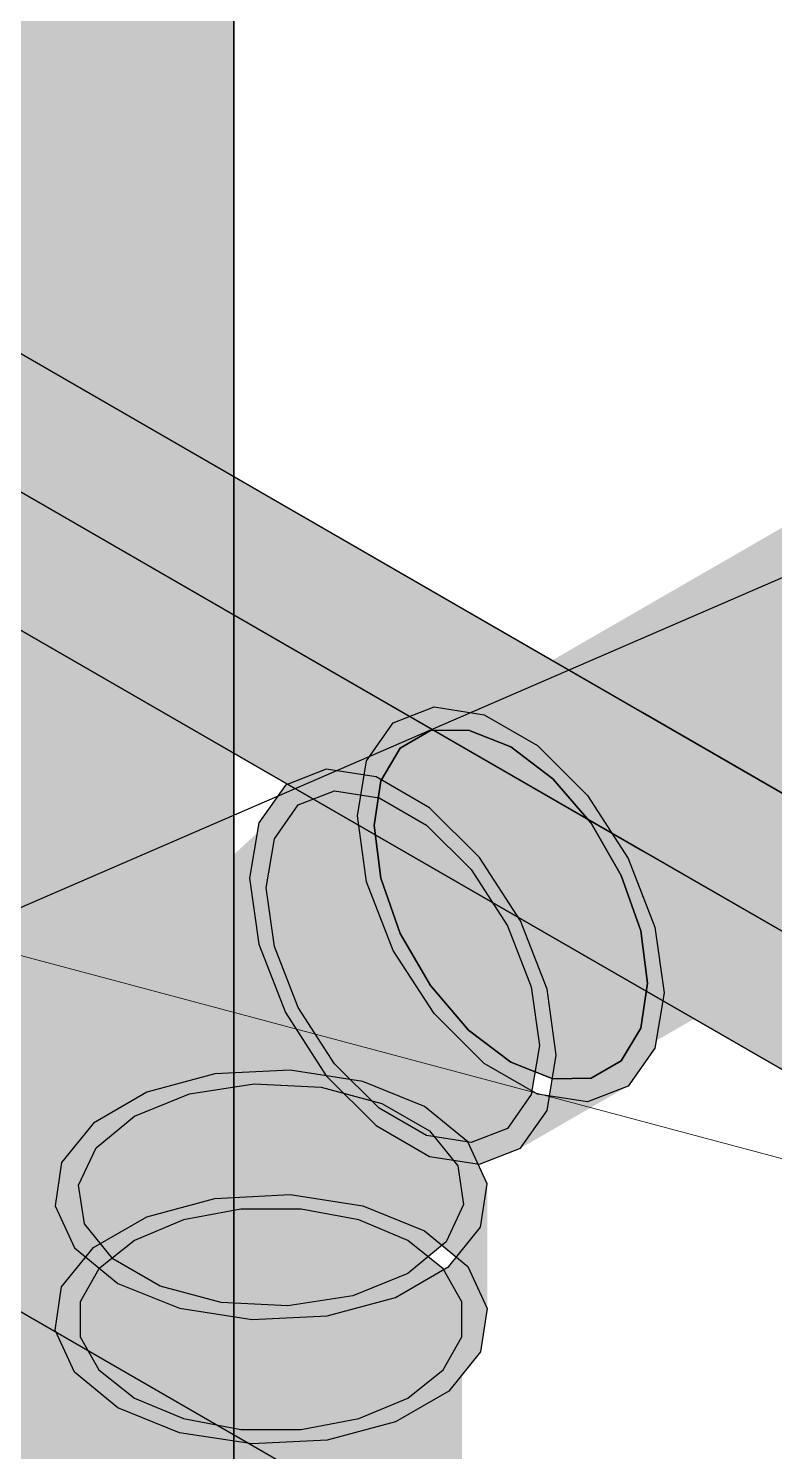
# Model space of a CAD drawing. Header units: metres. Extents: x 0 to 34.2, y 0 to 17.8.
# Drawn here: x 9.913 to 10.182, y 9.204 to 9.719 of the extents above; entities that cross this region are included whole.
import ezdxf

# ---------------------------------------------------------------- set-up
doc = ezdxf.new("R2010")
doc.units = ezdxf.units.M
doc.header["$LTSCALE"] = 0.25
doc.layers.add('ISO-ARISTAS', color=8, linetype='CONTINUOUS')
doc.layers.add('ISO-CONCRETO-SUP', color=254, linetype='CONTINUOUS', true_color=0xe8e8e8)
doc.layers.add('LLAMADAS', color=30, linetype='CONTINUOUS', lineweight=18)

msp = doc.modelspace()

# ---------------------------------------------------------------- linework, layer by layer
at = {"layer": 'ISO-ARISTAS', "color": 250}
for p, q in [((8.91706, 8.97127), (11.00677, 9.87615)), ((9.98707, 9.42333), (9.98707, 9.79087)), ((9.98707, 9.79087), (9.98707, 9.42333)), ((10.13469, 9.47165), (9.80324, 9.66301)), ((9.80324, 9.66301), (10.13469, 9.47165)), ((10.09139, 9.44665), (9.75993, 9.63801)), ((10.09139, 9.44665), (9.75993, 9.63801)), ((9.80324, 9.61301), (10.13469, 9.42165)), ((9.80324, 9.61301), (10.13469, 9.42165)), ((10.09139, 9.39665), (9.75993, 9.58801)), ((9.75993, 9.58801), (10.09139, 9.39665)), ((9.52786, 9.47563), (10.19849, 9.08844)), ((10.04464, 9.4679), (10.05938, 9.47368)), ((10.05938, 9.47368), (10.07747, 9.47083)), ((10.03501, 9.45421), (10.04464, 9.4679)), ((10.07747, 9.47083), (10.09672, 9.45972)), ((10.46614, 9.28028), (10.13469, 9.47165)), ((10.13469, 9.47165), (10.46614, 9.28028)), ((10.05808, 9.46512), (10.04716, 9.45881)), ((10.04716, 9.45881), (10.05808, 9.46512)), ((10.07184, 9.46527), (10.05808, 9.46512)), ((10.05808, 9.46512), (10.07184, 9.46527)), ((10.0871, 9.45925), (10.07184, 9.46527)), ((10.07184, 9.46527), (10.0871, 9.45925)), ((10.04716, 9.45881), (10.04015, 9.44697)), ((10.04015, 9.44697), (10.04716, 9.45881)), ((10.10235, 9.44765), (10.0871, 9.45925)), ((10.0871, 9.45925), (10.10235, 9.44765)), ((10.09672, 9.45972), (10.11481, 9.44168)), ((10.03167, 9.43425), (10.03501, 9.45421)), ((10.02041, 9.45118), (10.00567, 9.4454)), ((10.0385, 9.44833), (10.02041, 9.45118)), ((10.05775, 9.43722), (10.0385, 9.44833)), ((10.11611, 9.43161), (10.10235, 9.44765)), ((10.10235, 9.44765), (10.11611, 9.43161)), ((10.00567, 9.4454), (9.99604, 9.43171)), ((10.01031, 9.43822), (10.02344, 9.44336)), ((10.02344, 9.44336), (10.03955, 9.44083)), ((10.04015, 9.44697), (10.03773, 9.43075)), ((10.03773, 9.43075), (10.04015, 9.44697)), ((10.42284, 9.25528), (10.09139, 9.44665)), ((10.42284, 9.25528), (10.09139, 9.44665)), ((10.00174, 9.42603), (10.01031, 9.43822)), ((10.03955, 9.44083), (10.0567, 9.43094)), ((10.07584, 9.41918), (10.05775, 9.43722)), ((10.11481, 9.44168), (10.12955, 9.41887)), ((9.99604, 9.43171), (9.9927, 9.41175)), ((10.03501, 9.41043), (10.03167, 9.43425)), ((10.03773, 9.43075), (10.04015, 9.41174)), ((10.04015, 9.41174), (10.03773, 9.43075)), ((10.0567, 9.43094), (10.07281, 9.41486)), ((10.12703, 9.4127), (10.11611, 9.43161)), ((10.11611, 9.43161), (10.12703, 9.4127)), ((9.98707, 9.05578), (9.98707, 9.42333)), ((9.98707, 9.42333), (9.98707, 9.05578)), ((9.99876, 9.40825), (10.00174, 9.42603)), ((10.13469, 9.42165), (10.46614, 9.23028)), ((10.13469, 9.42165), (10.46614, 9.23028)), ((10.09058, 9.39637), (10.07584, 9.41918)), ((10.12955, 9.41887), (10.13918, 9.39407)), ((9.9927, 9.41175), (9.99604, 9.38793)), ((10.04015, 9.41174), (10.04716, 9.3918)), ((10.04716, 9.3918), (10.04015, 9.41174)), ((10.07281, 9.41486), (10.08594, 9.39456)), ((10.13404, 9.39276), (10.12703, 9.4127)), ((10.12703, 9.4127), (10.13404, 9.39276)), ((10.00174, 9.38704), (9.99876, 9.40825)), ((10.04464, 9.38563), (10.03501, 9.41043)), ((10.10021, 9.37157), (10.09058, 9.39637)), ((10.42284, 9.20528), (10.09139, 9.39665)), ((10.09139, 9.39665), (10.42284, 9.20528)), ((10.04716, 9.3918), (10.05808, 9.37289)), ((10.05808, 9.37289), (10.04716, 9.3918)), ((10.08594, 9.39456), (10.09451, 9.37246)), ((10.13646, 9.37375), (10.13404, 9.39276)), ((10.13404, 9.39276), (10.13646, 9.37375)), ((10.13918, 9.39407), (10.14252, 9.37025)), ((9.99604, 9.38793), (10.00567, 9.36313)), ((10.01031, 9.36494), (10.00174, 9.38704)), ((10.05938, 9.36282), (10.04464, 9.38563)), ((10.05808, 9.37289), (10.07184, 9.35685)), ((10.07184, 9.35685), (10.05808, 9.37289)), ((10.09451, 9.37246), (10.09749, 9.35125)), ((10.10355, 9.34775), (10.10021, 9.37157)), ((10.13404, 9.35753), (10.13646, 9.37375)), ((10.13646, 9.37375), (10.13404, 9.35753)), ((10.14252, 9.37025), (10.13918, 9.35029)), ((10.02344, 9.34464), (10.01031, 9.36494)), ((10.00567, 9.36313), (10.02041, 9.34032)), ((10.07747, 9.34478), (10.05938, 9.36282)), ((10.07184, 9.35685), (10.0871, 9.34525)), ((10.0871, 9.34525), (10.07184, 9.35685)), ((10.12703, 9.34569), (10.13404, 9.35753)), ((10.13404, 9.35753), (10.12703, 9.34569)), ((10.09749, 9.35125), (10.09451, 9.33347)), ((10.13918, 9.35029), (10.12955, 9.3366)), ((10.03955, 9.32856), (10.02344, 9.34464)), ((10.09672, 9.33367), (10.07747, 9.34478)), ((10.0871, 9.34525), (10.10235, 9.33923)), ((10.10235, 9.33923), (10.0871, 9.34525)), ((10.10021, 9.32779), (10.10355, 9.34775)), ((10.11611, 9.33938), (10.12703, 9.34569)), ((10.12703, 9.34569), (10.11611, 9.33938)), ((9.98021, 9.34096), (9.95553, 9.33432)), ((10.00732, 9.34233), (9.98021, 9.34096)), ((10.03362, 9.33826), (10.00732, 9.34233)), ((10.02041, 9.34032), (10.0385, 9.32228)), ((10.10235, 9.33923), (10.11611, 9.33938)), ((10.11611, 9.33938), (10.10235, 9.33923)), ((9.95553, 9.33432), (9.93628, 9.32321)), ((9.97099, 9.33378), (9.99441, 9.3374)), ((9.99441, 9.3374), (10.01856, 9.33618)), ((10.01856, 9.33618), (10.04053, 9.33027)), ((10.05592, 9.32925), (10.03362, 9.33826)), ((10.12955, 9.3366), (10.11481, 9.33082)), ((9.95113, 9.32575), (9.97099, 9.33378)), ((10.04053, 9.33027), (10.05768, 9.32037)), ((10.07153, 9.31638), (10.05592, 9.32925)), ((10.09451, 9.33347), (10.08594, 9.32128)), ((10.11481, 9.33082), (10.09672, 9.33367)), ((9.93722, 9.31428), (9.95113, 9.32575)), ((10.0567, 9.31867), (10.03955, 9.32856)), ((10.09058, 9.3141), (10.10021, 9.32779)), ((9.93628, 9.32321), (9.92478, 9.30896)), ((10.0385, 9.32228), (10.05775, 9.31117)), ((10.07281, 9.31614), (10.0567, 9.31867)), ((10.05768, 9.32037), (10.06792, 9.30768)), ((10.08594, 9.32128), (10.07281, 9.31614)), ((9.93095, 9.30076), (9.93722, 9.31428)), ((10.07858, 9.30119), (10.07153, 9.31638)), ((10.07584, 9.30832), (10.09058, 9.3141)), ((9.92478, 9.30896), (9.92241, 9.29331)), ((10.05775, 9.31117), (10.07584, 9.30832)), ((10.06792, 9.30768), (10.07004, 9.29374)), ((9.93306, 9.28682), (9.93095, 9.30076)), ((10.07621, 9.28554), (10.07858, 9.30119)), ((9.92241, 9.29331), (9.92945, 9.27812)), ((9.95553, 9.28932), (9.98021, 9.29596)), ((9.98021, 9.29596), (10.00732, 9.29733)), ((10.00732, 9.29733), (10.03362, 9.29326)), ((10.03362, 9.29326), (10.05592, 9.28425)), ((10.07004, 9.29374), (10.06376, 9.28022)), ((9.93628, 9.27821), (9.95553, 9.28932)), ((9.9688, 9.28816), (9.95113, 9.28075)), ((9.9688, 9.28816), (9.95113, 9.28075)), ((9.98957, 9.29206), (9.9688, 9.28816)), ((9.98957, 9.29206), (9.9688, 9.28816)), ((10.01141, 9.29206), (9.98957, 9.29206)), ((10.01141, 9.29206), (9.98957, 9.29206)), ((10.03219, 9.28816), (10.01141, 9.29206)), ((10.03219, 9.28816), (10.01141, 9.29206)), ((10.04986, 9.28075), (10.03219, 9.28816)), ((10.04986, 9.28075), (10.03219, 9.28816)), ((9.94331, 9.27413), (9.93306, 9.28682)), ((10.05592, 9.28425), (10.07153, 9.27138)), ((10.0647, 9.27129), (10.07621, 9.28554)), ((9.92478, 9.26396), (9.93628, 9.27821)), ((9.92945, 9.27812), (9.94507, 9.26525)), ((9.95113, 9.28075), (9.93829, 9.27055)), ((9.95113, 9.28075), (9.93829, 9.27055)), ((10.06269, 9.27055), (10.04986, 9.28075)), ((10.06269, 9.27055), (10.04986, 9.28075)), ((10.06376, 9.28022), (10.04986, 9.26875)), ((9.96045, 9.26423), (9.94331, 9.27413)), ((9.93829, 9.27055), (9.93154, 9.25856)), ((9.93829, 9.27055), (9.93154, 9.25856)), ((10.04986, 9.26875), (10.03, 9.26072)), ((10.04545, 9.26018), (10.0647, 9.27129)), ((10.06944, 9.25856), (10.06269, 9.27055)), ((10.06944, 9.25856), (10.06269, 9.27055)), ((10.07153, 9.27138), (10.07858, 9.25619)), ((9.92241, 9.24831), (9.92478, 9.26396)), ((9.94507, 9.26525), (9.96737, 9.25624)), ((9.98242, 9.25832), (9.96045, 9.26423)), ((9.93154, 9.25856), (9.93154, 9.24594)), ((9.93154, 9.25856), (9.93154, 9.24594)), ((10.00658, 9.2571), (9.98242, 9.25832)), ((10.03, 9.26072), (10.00658, 9.2571)), ((10.02078, 9.25354), (10.04545, 9.26018)), ((10.06944, 9.24594), (10.06944, 9.25856)), ((10.06944, 9.24594), (10.06944, 9.25856)), ((9.96737, 9.25624), (9.99366, 9.25217)), ((9.99366, 9.25217), (10.02078, 9.25354)), ((10.07858, 9.25619), (10.07621, 9.24054)), ((9.92945, 9.23312), (9.92241, 9.24831)), ((9.93154, 9.24594), (9.93829, 9.23395)), ((9.93154, 9.24594), (9.93829, 9.23395)), ((10.06269, 9.23395), (10.06944, 9.24594)), ((10.06269, 9.23395), (10.06944, 9.24594)), ((10.07621, 9.24054), (10.0647, 9.22629)), ((9.94507, 9.22025), (9.92945, 9.23312)), ((9.93829, 9.23395), (9.95113, 9.22375)), ((9.93829, 9.23395), (9.95113, 9.22375)), ((10.04986, 9.22375), (10.06269, 9.23395)), ((10.04986, 9.22375), (10.06269, 9.23395)), ((10.0647, 9.22629), (10.04545, 9.21518)), ((9.95113, 9.22375), (9.9688, 9.21634)), ((9.95113, 9.22375), (9.9688, 9.21634)), ((10.03219, 9.21634), (10.04986, 9.22375)), ((10.03219, 9.21634), (10.04986, 9.22375)), ((9.96737, 9.21124), (9.94507, 9.22025)), ((9.9688, 9.21634), (9.98957, 9.21244)), ((9.9688, 9.21634), (9.98957, 9.21244)), ((10.01141, 9.21244), (10.03219, 9.21634)), ((10.01141, 9.21244), (10.03219, 9.21634)), ((9.99366, 9.20717), (9.96737, 9.21124)), ((9.98957, 9.21244), (10.01141, 9.21244)), ((9.98957, 9.21244), (10.01141, 9.21244)), ((10.04545, 9.21518), (10.02078, 9.20854)), ((10.02078, 9.20854), (9.99366, 9.20717))]:
    msp.add_line(p, q, dxfattribs=at)
at = {"layer": 'ISO-CONCRETO-SUP', "true_color": 0x6b737d}
for points in [[(9.90047, 9.84088), (9.98707, 9.79087), (9.68396, 9.71588), (9.77056, 9.66587)], [(10.19295, 9.83176), (10.5244, 9.6404), (10.14965, 9.80676), (10.4811, 9.6154)], [(10.19295, 9.78176), (10.5244, 9.5904), (10.14965, 9.75676), (10.4811, 9.5654)], [(9.80324, 9.66301), (10.13469, 9.47165), (9.75993, 9.63801), (10.09139, 9.44665)], [(9.80324, 9.61301), (10.13469, 9.42165), (9.75993, 9.58801), (10.09139, 9.39665)], [(10.13469, 9.47165), (10.46614, 9.28028), (10.09139, 9.44665), (10.42284, 9.25528)], [(10.13469, 9.42165), (10.46614, 9.23028), (10.09139, 9.39665), (10.42284, 9.20528)]]:
    msp.add_solid(points, dxfattribs=at)
at = {"layer": 'ISO-CONCRETO-SUP', "true_color": 0x616771}
for points in [[(9.90047, 9.47333), (9.98707, 9.42333), (9.90047, 9.84088), (9.98707, 9.79087)], [(10.14965, 9.75676), (10.4811, 9.5654), (10.14965, 9.80676), (10.4811, 9.6154)], [(9.80324, 9.61301), (10.13469, 9.42165), (9.80324, 9.66301), (10.13469, 9.47165)], [(9.75993, 9.58801), (10.09139, 9.39665), (9.75993, 9.63801), (10.09139, 9.44665)], [(9.90047, 9.10578), (9.98707, 9.05578), (9.90047, 9.47333), (9.98707, 9.42333)], [(10.13469, 9.42165), (10.46614, 9.23028), (10.13469, 9.47165), (10.46614, 9.28028)], [(10.09139, 9.39665), (10.42284, 9.20528), (10.09139, 9.44665), (10.42284, 9.25528)]]:
    msp.add_solid(points, dxfattribs=at)
at = {"layer": 'ISO-CONCRETO-SUP', "true_color": 0x575d65}
for points in [[(9.98707, 9.42333), (9.77056, 9.29833), (9.98707, 9.79087), (9.77056, 9.66587)], [(9.98707, 9.05578), (9.77056, 8.93078), (9.98707, 9.42333), (9.77056, 9.29833)], [(10.15168, 9.00346), (10.4486, 9.13204), (10.15168, 9.07846), (10.4486, 9.20704)]]:
    msp.add_solid(points, dxfattribs=at)
at = {"layer": 'ISO-CONCRETO-SUP', "true_color": 0x7e96ac}
for points in [[(10.19698, 9.54531), (10.2079, 9.55162), (10.12207, 9.50206), (10.13299, 9.50837)], [(10.12207, 9.50206), (10.13299, 9.50837), (10.04716, 9.45881), (10.05808, 9.46512)], [(10.20194, 9.38894), (10.19102, 9.38263), (10.12703, 9.34569), (10.11611, 9.33938)]]:
    msp.add_solid(points, dxfattribs=at)
at = {"layer": 'ISO-CONCRETO-SUP', "true_color": 0x8faac4}
for points in [[(10.2079, 9.55162), (10.22166, 9.55177), (10.13299, 9.50837), (10.14675, 9.50852)], [(10.13299, 9.50837), (10.14675, 9.50852), (10.05808, 9.46512), (10.07184, 9.46527)], [(10.26593, 9.42588), (10.25217, 9.42573), (10.19102, 9.38263), (10.17726, 9.38248)], [(10.19102, 9.38263), (10.17726, 9.38248), (10.11611, 9.33938), (10.10235, 9.33923)]]:
    msp.add_solid(points, dxfattribs=at)
at = {"layer": 'ISO-CONCRETO-SUP', "true_color": 0x9cbad6}
for points in [[(10.22166, 9.55177), (10.23692, 9.54575), (10.14675, 9.50852), (10.16201, 9.5025)], [(10.14675, 9.50852), (10.16201, 9.5025), (10.07184, 9.46527), (10.0871, 9.45925)], [(10.25217, 9.42573), (10.23692, 9.43175), (10.17726, 9.38248), (10.16201, 9.3885)], [(10.17726, 9.38248), (10.16201, 9.3885), (10.10235, 9.33923), (10.0871, 9.34525)]]:
    msp.add_solid(points, dxfattribs=at)
at = {"layer": 'ISO-CONCRETO-SUP', "true_color": 0x687c8e}
for points in [[(10.18997, 9.53347), (10.19698, 9.54531), (10.11506, 9.49022), (10.12207, 9.50206)], [(10.11506, 9.49022), (10.12207, 9.50206), (10.04015, 9.44697), (10.04716, 9.45881)], [(10.20895, 9.40078), (10.20194, 9.38894), (10.13404, 9.35753), (10.12703, 9.34569)]]:
    msp.add_solid(points, dxfattribs=at)
at = {"layer": 'ISO-CONCRETO-SUP', "true_color": 0xa5c4e1}
for points in [[(10.23692, 9.54575), (10.25217, 9.53415), (10.16201, 9.5025), (10.17726, 9.4909)], [(10.16201, 9.5025), (10.17726, 9.4909), (10.0871, 9.45925), (10.10235, 9.44765)], [(10.23692, 9.43175), (10.22166, 9.44335), (10.16201, 9.3885), (10.14675, 9.4001)], [(10.16201, 9.3885), (10.14675, 9.4001), (10.0871, 9.34525), (10.07184, 9.35685)]]:
    msp.add_solid(points, dxfattribs=at)
at = {"layer": 'ISO-CONCRETO-SUP', "true_color": 0x7990a6}
for points in [[(10.18755, 9.51725), (10.18997, 9.53347), (10.11264, 9.474), (10.11506, 9.49022)], [(10.11264, 9.474), (10.11506, 9.49022), (10.03773, 9.43075), (10.04015, 9.44697)], [(10.21137, 9.417), (10.20895, 9.40078), (10.13646, 9.37375), (10.13404, 9.35753)]]:
    msp.add_solid(points, dxfattribs=at)
at = {"layer": 'ISO-CONCRETO-SUP', "true_color": 0xa7c7e4}
for points in [[(10.25217, 9.53415), (10.26593, 9.51811), (10.17726, 9.4909), (10.19102, 9.47486)], [(10.17726, 9.4909), (10.19102, 9.47486), (10.10235, 9.44765), (10.11611, 9.43161)], [(10.22166, 9.44335), (10.2079, 9.45939), (10.14675, 9.4001), (10.13299, 9.41614)], [(10.14675, 9.4001), (10.13299, 9.41614), (10.07184, 9.35685), (10.05808, 9.37289)]]:
    msp.add_solid(points, dxfattribs=at)
at = {"layer": 'ISO-CONCRETO-SUP', "true_color": 0x8ba5be}
for points in [[(10.18997, 9.49824), (10.18755, 9.51725), (10.11506, 9.45499), (10.11264, 9.474)], [(10.11506, 9.45499), (10.11264, 9.474), (10.04015, 9.41174), (10.03773, 9.43075)], [(10.20895, 9.43601), (10.21137, 9.417), (10.13404, 9.39276), (10.13646, 9.37375)]]:
    msp.add_solid(points, dxfattribs=at)
at = {"layer": 'ISO-CONCRETO-SUP', "true_color": 0x99b7d2}
for points in [[(10.19698, 9.4783), (10.18997, 9.49824), (10.12207, 9.43505), (10.11506, 9.45499)], [(10.12207, 9.43505), (10.11506, 9.45499), (10.04716, 9.3918), (10.04015, 9.41174)], [(10.20194, 9.45595), (10.20895, 9.43601), (10.12703, 9.4127), (10.13404, 9.39276)]]:
    msp.add_solid(points, dxfattribs=at)
at = {"layer": 'ISO-CONCRETO-SUP', "true_color": 0xa3c2df}
for points in [[(10.2079, 9.45939), (10.19698, 9.4783), (10.13299, 9.41614), (10.12207, 9.43505)], [(10.19102, 9.47486), (10.20194, 9.45595), (10.11611, 9.43161), (10.12703, 9.4127)], [(10.13299, 9.41614), (10.12207, 9.43505), (10.05808, 9.37289), (10.04716, 9.3918)]]:
    msp.add_solid(points, dxfattribs=at)
at = {"layer": 'ISO-CONCRETO-SUP', "true_color": 0xc9c7c0}
msp.add_solid([(9.52786, 9.47563), (10.19849, 9.08844), (8.96494, 9.15062), (9.63557, 8.76344)], dxfattribs=at)
at = {"layer": 'ISO-CONCRETO-SUP', "true_color": 0x2b488a}
for points in [[(10.04464, 9.4679), (10.05938, 9.47368), (10.00567, 9.4454), (10.02041, 9.45118)], [(9.93699, 9.33932), (9.93994, 9.33073), (9.93247, 9.31952), (9.9348, 9.30818)], [(9.95553, 9.33432), (9.93628, 9.32321), (9.95553, 9.28932), (9.93628, 9.27821)], [(10.12955, 9.3366), (10.11481, 9.33082), (10.09058, 9.3141), (10.07584, 9.30832)], [(10.07125, 9.30146), (10.0683, 9.31005), (10.07034, 9.2975), (10.06802, 9.30884)], [(10.04545, 9.26018), (10.0647, 9.27129), (10.04545, 9.21518), (10.0647, 9.22629)]]:
    msp.add_solid(points, dxfattribs=at)
at = {"layer": 'ISO-CONCRETO-SUP', "true_color": 0x31529d}
for points in [[(10.05938, 9.47368), (10.07747, 9.47083), (10.02041, 9.45118), (10.0385, 9.44833)], [(10.11481, 9.33082), (10.09672, 9.33367), (10.07584, 9.30832), (10.05775, 9.31117)]]:
    msp.add_solid(points, dxfattribs=at)
at = {"layer": 'ISO-CONCRETO-SUP', "true_color": 0x22396e}
for points in [[(10.03501, 9.45421), (10.04464, 9.4679), (9.99604, 9.43171), (10.00567, 9.4454)], [(10.00174, 9.42603), (10.01031, 9.43822), (9.98915, 9.41733), (9.99483, 9.42752)], [(9.98915, 9.41733), (9.99483, 9.42752), (9.97705, 9.4061), (9.97994, 9.41371)], [(9.97705, 9.4061), (9.97994, 9.41371), (9.9659, 9.39278), (9.96622, 9.39732)], [(9.9659, 9.39278), (9.96622, 9.39732), (9.95612, 9.37787), (9.95419, 9.37898)], [(9.95612, 9.37787), (9.95419, 9.37898), (9.9481, 9.36195), (9.94432, 9.3594)], [(9.9481, 9.36195), (9.94432, 9.3594), (9.94213, 9.34563), (9.93699, 9.33932)], [(10.13918, 9.35029), (10.12955, 9.3366), (10.10021, 9.32779), (10.09058, 9.3141)], [(9.94213, 9.34563), (9.93699, 9.33932), (9.93846, 9.32953), (9.93247, 9.31952)], [(9.93846, 9.32953), (9.93247, 9.31952), (9.93722, 9.31428), (9.93095, 9.30076)], [(10.08851, 9.32933), (10.08284, 9.31913), (10.08274, 9.32398), (10.07985, 9.31637)], [(10.09451, 9.33347), (10.08594, 9.32128), (10.08851, 9.32933), (10.08284, 9.31913)], [(10.08274, 9.32398), (10.07985, 9.31637), (10.07743, 9.31763), (10.0771, 9.31308)], [(10.07743, 9.31763), (10.0771, 9.31308), (10.07277, 9.31052), (10.07469, 9.30941)], [(9.92478, 9.30896), (9.92241, 9.29331), (9.92478, 9.26396), (9.92241, 9.24831)], [(10.07277, 9.31052), (10.07469, 9.30941), (10.06894, 9.30293), (10.07272, 9.30549)], [(10.06894, 9.30293), (10.07272, 9.30549), (10.0661, 9.29515), (10.07125, 9.30146)], [(10.0661, 9.29515), (10.07125, 9.30146), (10.06435, 9.28748), (10.07034, 9.2975)], [(10.07621, 9.28554), (10.07858, 9.30119), (10.07621, 9.24054), (10.07858, 9.25619)], [(10.06435, 9.28748), (10.07034, 9.2975), (10.06376, 9.28022), (10.07004, 9.29374)]]:
    msp.add_solid(points, dxfattribs=at)
at = {"layer": 'ISO-CONCRETO-SUP', "true_color": 0x3559aa}
for points in [[(10.07747, 9.47083), (10.09672, 9.45972), (10.0385, 9.44833), (10.05775, 9.43722)], [(9.98885, 9.41545), (10.00272, 9.41111), (9.97323, 9.39678), (9.98608, 9.39123)], [(9.97323, 9.39678), (9.98608, 9.39123), (9.95953, 9.3759), (9.9715, 9.36899)], [(9.99907, 9.35307), (9.98, 9.36408), (9.99709, 9.34915), (9.97617, 9.3565)], [(10.09672, 9.33367), (10.07747, 9.34478), (10.05775, 9.31117), (10.0385, 9.32228)], [(10.02982, 9.33532), (10.04889, 9.32431), (10.01995, 9.31573), (10.04087, 9.30839)], [(10.07094, 9.31463), (10.05707, 9.31897), (10.07009, 9.31362), (10.05724, 9.31917)], [(10.07009, 9.31362), (10.05724, 9.31917), (10.06935, 9.31249), (10.05739, 9.3194)]]:
    msp.add_solid(points, dxfattribs=at)
at = {"layer": 'ISO-CONCRETO-SUP', "true_color": 0x91adc7}
for points in [[(10.0871, 9.40225), (10.04716, 9.45881), (10.05808, 9.46512)], [(10.0871, 9.40225), (10.05808, 9.46512), (10.07184, 9.46527)], [(10.0871, 9.40225), (10.07184, 9.46527), (10.0871, 9.45925)], [(10.0871, 9.40225), (10.04015, 9.44697), (10.04716, 9.45881)], [(10.0871, 9.40225), (10.0871, 9.45925), (10.10235, 9.44765)], [(10.0871, 9.40225), (10.10235, 9.44765), (10.11611, 9.43161)], [(10.0871, 9.40225), (10.03773, 9.43075), (10.04015, 9.44697)], [(10.0871, 9.40225), (10.04015, 9.41174), (10.03773, 9.43075)], [(10.0871, 9.40225), (10.11611, 9.43161), (10.12703, 9.4127)], [(10.0871, 9.40225), (10.04716, 9.3918), (10.04015, 9.41174)], [(10.0871, 9.40225), (10.12703, 9.4127), (10.13404, 9.39276)], [(10.0871, 9.40225), (10.05808, 9.37289), (10.04716, 9.3918)], [(10.0871, 9.40225), (10.07184, 9.35685), (10.05808, 9.37289)], [(10.0871, 9.40225), (10.0871, 9.34525), (10.07184, 9.35685)], [(10.0871, 9.40225), (10.10235, 9.33923), (10.0871, 9.34525)], [(10.0871, 9.40225), (10.11611, 9.33938), (10.10235, 9.33923)], [(10.0871, 9.40225), (10.12703, 9.34569), (10.11611, 9.33938)], [(10.0871, 9.40225), (10.13404, 9.35753), (10.12703, 9.34569)], [(10.0871, 9.40225), (10.13646, 9.37375), (10.13404, 9.35753)], [(10.0871, 9.40225), (10.13404, 9.39276), (10.13646, 9.37375)]]:
    msp.add_solid(points, dxfattribs=at)
at = {"layer": 'ISO-CONCRETO-SUP', "true_color": 0x375cb0}
for points in [[(10.09672, 9.45972), (10.11481, 9.44168), (10.05775, 9.43722), (10.07584, 9.41918)], [(10.07747, 9.34478), (10.05938, 9.36282), (10.0385, 9.32228), (10.02041, 9.34032)]]:
    msp.add_solid(points, dxfattribs=at)
at = {"layer": 'ISO-CONCRETO-SUP', "true_color": 0x28427f}
for points in [[(10.03167, 9.43425), (10.03501, 9.45421), (9.9927, 9.41175), (9.99604, 9.43171)], [(10.14252, 9.37025), (10.13918, 9.35029), (10.10355, 9.34775), (10.10021, 9.32779)], [(9.95476, 9.34889), (9.94213, 9.34563), (9.95204, 9.33701), (9.93846, 9.32953)], [(10.05348, 9.29189), (10.0661, 9.29515), (10.05077, 9.28001), (10.06435, 9.28748)]]:
    msp.add_solid(points, dxfattribs=at)
at = {"layer": 'ISO-CONCRETO-SUP', "true_color": 0x2c4a8d}
for points in [[(10.01031, 9.43822), (10.02344, 9.44336), (9.99483, 9.42752), (10.00581, 9.43118)], [(10.08594, 9.32128), (10.07281, 9.31614), (10.08284, 9.31913), (10.07185, 9.31548)]]:
    msp.add_solid(points, dxfattribs=at)
at = {"layer": 'ISO-CONCRETO-SUP', "true_color": 0x3254a1}
for points in [[(10.02344, 9.44336), (10.03955, 9.44083), (10.00581, 9.43118), (10.02078, 9.42786)], [(10.07281, 9.31614), (10.0567, 9.31867), (10.07185, 9.31548), (10.05689, 9.3188)]]:
    msp.add_solid(points, dxfattribs=at)
at = {"layer": 'ISO-CONCRETO-SUP', "true_color": 0x375bae}
for points in [[(10.03955, 9.44083), (10.0567, 9.43094), (10.02078, 9.42786), (10.03792, 9.41796)], [(10.11481, 9.44168), (10.12955, 9.41887), (10.07584, 9.41918), (10.09058, 9.39637)], [(10.05938, 9.36282), (10.04464, 9.38563), (10.02041, 9.34032), (10.00567, 9.36313)], [(10.0567, 9.31867), (10.03955, 9.32856), (10.05689, 9.3188), (10.03974, 9.3287)]]:
    msp.add_solid(points, dxfattribs=at)
at = {"layer": 'ISO-CONCRETO-SUP', "true_color": 0x2e4d94}
for points in [[(10.03501, 9.41043), (10.03167, 9.43425), (9.99604, 9.38793), (9.9927, 9.41175)], [(10.13918, 9.39407), (10.14252, 9.37025), (10.10021, 9.37157), (10.10355, 9.34775)], [(9.97333, 9.34872), (9.95476, 9.34889), (9.97158, 9.34105), (9.95204, 9.33701)], [(10.03491, 9.29206), (10.05348, 9.29189), (10.03124, 9.27597), (10.05077, 9.28001)]]:
    msp.add_solid(points, dxfattribs=at)
at = {"layer": 'ISO-CONCRETO-SUP', "true_color": 0x2e4d92}
for points in [[(9.99483, 9.42752), (10.00581, 9.43118), (9.97994, 9.41371), (9.98885, 9.41545)], [(9.97158, 9.34105), (9.95204, 9.33701), (9.97099, 9.33378), (9.95113, 9.32575)], [(10.08284, 9.31913), (10.07185, 9.31548), (10.07985, 9.31637), (10.07094, 9.31463)], [(10.03124, 9.27597), (10.05077, 9.28001), (10.03, 9.26072), (10.04986, 9.26875)]]:
    msp.add_solid(points, dxfattribs=at)
at = {"layer": 'ISO-CONCRETO-SUP', "true_color": 0x3457a7}
for points in [[(10.00581, 9.43118), (10.02078, 9.42786), (9.98885, 9.41545), (10.00272, 9.41111)], [(10.07185, 9.31548), (10.05689, 9.3188), (10.07094, 9.31463), (10.05707, 9.31897)]]:
    msp.add_solid(points, dxfattribs=at)
at = {"layer": 'ISO-CONCRETO-SUP', "true_color": 0x395fb4}
for points in [[(10.02078, 9.42786), (10.03792, 9.41796), (10.00272, 9.41111), (10.01986, 9.40121)], [(10.05689, 9.3188), (10.03974, 9.3287), (10.05707, 9.31897), (10.03993, 9.32887)]]:
    msp.add_solid(points, dxfattribs=at)
at = {"layer": 'ISO-CONCRETO-SUP', "true_color": 0x385eb4}
for points in [[(10.0567, 9.43094), (10.07281, 9.41486), (10.03792, 9.41796), (10.05517, 9.40268)], [(10.03955, 9.32856), (10.02344, 9.34464), (10.03974, 9.3287), (10.02249, 9.34398)]]:
    msp.add_solid(points, dxfattribs=at)
at = {"layer": 'ISO-CONCRETO-SUP', "true_color": 0x27427e}
for points in [[(9.99876, 9.40825), (10.00174, 9.42603), (9.98947, 9.40183), (9.98915, 9.41733)], [(10.09749, 9.35125), (10.09451, 9.33347), (10.0882, 9.34483), (10.08851, 9.32933)]]:
    msp.add_solid(points, dxfattribs=at)
at = {"layer": 'ISO-CONCRETO-SUP', "true_color": 0x27417d}
for points in [[(9.98947, 9.40183), (9.98915, 9.41733), (9.98053, 9.39354), (9.97705, 9.4061)], [(9.96508, 9.3727), (9.95612, 9.37787), (9.95916, 9.36094), (9.9481, 9.36195)], [(10.0882, 9.34483), (10.08851, 9.32933), (10.07926, 9.33654), (10.08274, 9.32398)], [(10.06381, 9.3157), (10.07277, 9.31052), (10.05788, 9.30394), (10.06894, 9.30293)]]:
    msp.add_solid(points, dxfattribs=at)
at = {"layer": 'ISO-CONCRETO-SUP', "true_color": 0x3a61ba}
for points in [[(10.03792, 9.41796), (10.05517, 9.40268), (10.01986, 9.40121), (10.03822, 9.38695)], [(10.03974, 9.3287), (10.02249, 9.34398), (10.03993, 9.32887), (10.02157, 9.34313)]]:
    msp.add_solid(points, dxfattribs=at)
at = {"layer": 'ISO-CONCRETO-SUP', "true_color": 0x3356a4}
for points in [[(10.12955, 9.41887), (10.13918, 9.39407), (10.09058, 9.39637), (10.10021, 9.37157)], [(10.04464, 9.38563), (10.03501, 9.41043), (10.00567, 9.36313), (9.99604, 9.38793)], [(9.99562, 9.34513), (9.97333, 9.34872), (9.99471, 9.34116), (9.97158, 9.34105)], [(10.01262, 9.29565), (10.03491, 9.29206), (10.0081, 9.27586), (10.03124, 9.27597)]]:
    msp.add_solid(points, dxfattribs=at)
at = {"layer": 'ISO-CONCRETO-SUP', "true_color": 0x2f4e95}
for points in [[(9.97994, 9.41371), (9.98885, 9.41545), (9.96622, 9.39732), (9.97323, 9.39678)], [(9.99574, 9.38289), (9.98947, 9.40183), (9.98997, 9.37754), (9.98053, 9.39354)], [(9.96622, 9.39732), (9.97323, 9.39678), (9.95419, 9.37898), (9.95953, 9.3759)], [(9.97617, 9.3565), (9.95916, 9.36094), (9.97333, 9.34872), (9.95476, 9.34889)], [(10.08192, 9.36377), (10.0882, 9.34483), (10.06982, 9.35254), (10.07926, 9.33654)], [(10.0771, 9.31308), (10.07009, 9.31362), (10.07469, 9.30941), (10.06935, 9.31249)], [(10.07985, 9.31637), (10.07094, 9.31463), (10.0771, 9.31308), (10.07009, 9.31362)], [(10.04087, 9.30839), (10.05788, 9.30394), (10.03491, 9.29206), (10.05348, 9.29189)]]:
    msp.add_solid(points, dxfattribs=at)
at = {"layer": 'ISO-CONCRETO-SUP', "true_color": 0x3a60b8}
for points in [[(10.00272, 9.41111), (10.01986, 9.40121), (9.98608, 9.39123), (10.00323, 9.38133)], [(10.05707, 9.31897), (10.03993, 9.32887), (10.05724, 9.31917), (10.0401, 9.32907)]]:
    msp.add_solid(points, dxfattribs=at)
at = {"layer": 'ISO-CONCRETO-SUP', "true_color": 0x385db1}
for points in [[(10.07281, 9.41486), (10.08594, 9.39456), (10.05517, 9.40268), (10.07046, 9.38386)], [(10.02344, 9.34464), (10.01031, 9.36494), (10.02249, 9.34398), (10.00721, 9.3628)], [(9.95953, 9.34524), (9.97667, 9.33534), (9.95063, 9.32089), (9.96778, 9.31099)], [(10.05751, 9.31964), (10.04037, 9.32954), (10.0576, 9.31989), (10.04046, 9.32979)]]:
    msp.add_solid(points, dxfattribs=at)
at = {"layer": 'ISO-CONCRETO-SUP', "true_color": 0x27417c}
for points in [[(9.98053, 9.39354), (9.97705, 9.4061), (9.9723, 9.3837), (9.9659, 9.39278)], [(9.9723, 9.3837), (9.9659, 9.39278), (9.96508, 9.3727), (9.95612, 9.37787)], [(10.07926, 9.33654), (10.08274, 9.32398), (10.07103, 9.3267), (10.07743, 9.31763)], [(10.07103, 9.3267), (10.07743, 9.31763), (10.06381, 9.3157), (10.07277, 9.31052)]]:
    msp.add_solid(points, dxfattribs=at)
at = {"layer": 'ISO-CONCRETO-SUP', "true_color": 0x2f4e94}
for points in [[(10.00174, 9.38704), (9.99876, 9.40825), (9.99574, 9.38289), (9.98947, 9.40183)], [(10.09451, 9.37246), (10.09749, 9.35125), (10.08192, 9.36377), (10.0882, 9.34483)]]:
    msp.add_solid(points, dxfattribs=at)
at = {"layer": 'ISO-CONCRETO-SUP', "true_color": 0x3b63bd}
for points in [[(10.01986, 9.40121), (10.03822, 9.38695), (10.00323, 9.38133), (10.02259, 9.36828)], [(10.00323, 9.38133), (10.02259, 9.36828), (9.98864, 9.35909), (10.0089, 9.3474)], [(10.0401, 9.32907), (10.02073, 9.34212), (10.04025, 9.3293), (10.01999, 9.34099)], [(10.03993, 9.32887), (10.02157, 9.34313), (10.0401, 9.32907), (10.02073, 9.34212)]]:
    msp.add_solid(points, dxfattribs=at)
at = {"layer": 'ISO-CONCRETO-SUP', "true_color": 0x395fb6}
for points in [[(10.05517, 9.40268), (10.07046, 9.38386), (10.03822, 9.38695), (10.05557, 9.37005)], [(10.02249, 9.34398), (10.00721, 9.3628), (10.02157, 9.34313), (10.00422, 9.36003)]]:
    msp.add_solid(points, dxfattribs=at)
at = {"layer": 'ISO-CONCRETO-SUP', "true_color": 0x3a61b8}
for points in [[(9.98608, 9.39123), (10.00323, 9.38133), (9.9715, 9.36899), (9.98864, 9.35909)], [(10.03822, 9.38695), (10.05557, 9.37005), (10.02259, 9.36828), (10.04185, 9.35366)], [(10.02157, 9.34313), (10.00422, 9.36003), (10.02073, 9.34212), (10.00148, 9.35675)], [(10.05724, 9.31917), (10.0401, 9.32907), (10.05739, 9.3194), (10.04025, 9.3293)]]:
    msp.add_solid(points, dxfattribs=at)
at = {"layer": 'ISO-CONCRETO-SUP', "true_color": 0x2f4f96}
for points in [[(9.98997, 9.37754), (9.98053, 9.39354), (9.98465, 9.37119), (9.9723, 9.3837)], [(9.98465, 9.37119), (9.9723, 9.3837), (9.98, 9.36408), (9.96508, 9.3727)], [(9.98, 9.36408), (9.96508, 9.3727), (9.97617, 9.3565), (9.95916, 9.36094)], [(10.06982, 9.35254), (10.07926, 9.33654), (10.05867, 9.33922), (10.07103, 9.3267)], [(10.05867, 9.33922), (10.07103, 9.3267), (10.04889, 9.32431), (10.06381, 9.3157)], [(10.04889, 9.32431), (10.06381, 9.3157), (10.04087, 9.30839), (10.05788, 9.30394)]]:
    msp.add_solid(points, dxfattribs=at)
at = {"layer": 'ISO-CONCRETO-SUP', "true_color": 0x3457a6}
for points in [[(10.08594, 9.39456), (10.09451, 9.37246), (10.07046, 9.38386), (10.08192, 9.36377)], [(10.01031, 9.36494), (10.00174, 9.38704), (10.00721, 9.3628), (9.99574, 9.38289)], [(10.01865, 9.33734), (9.99471, 9.34116), (10.01856, 9.33618), (9.99441, 9.3374)], [(10.04052, 9.33003), (10.01865, 9.33734), (10.04053, 9.33027), (10.01856, 9.33618)], [(9.9623, 9.28698), (9.98416, 9.27968), (9.96045, 9.26423), (9.98242, 9.25832)], [(9.98416, 9.27968), (10.0081, 9.27586), (9.98242, 9.25832), (10.00658, 9.2571)]]:
    msp.add_solid(points, dxfattribs=at)
at = {"layer": 'ISO-CONCRETO-SUP', "true_color": 0x3559a9}
for points in [[(10.00721, 9.3628), (9.99574, 9.38289), (10.00422, 9.36003), (9.98997, 9.37754)], [(10.07046, 9.38386), (10.08192, 9.36377), (10.05557, 9.37005), (10.06982, 9.35254)], [(10.0576, 9.31989), (10.04046, 9.32979), (10.05766, 9.32014), (10.04052, 9.33003)], [(9.95063, 9.32089), (9.96778, 9.31099), (9.94516, 9.29688), (9.9623, 9.28698)]]:
    msp.add_solid(points, dxfattribs=at)
at = {"layer": 'ISO-CONCRETO-SUP', "true_color": 0x2e4d93}
for points in [[(9.95419, 9.37898), (9.95953, 9.3759), (9.94432, 9.3594), (9.94829, 9.35359)], [(10.06802, 9.30884), (10.05766, 9.32014), (10.06792, 9.30768), (10.05768, 9.32037)], [(9.9348, 9.30818), (9.94516, 9.29688), (9.93306, 9.28682), (9.94331, 9.27413)], [(10.07469, 9.30941), (10.06935, 9.31249), (10.07272, 9.30549), (10.06875, 9.31129)]]:
    msp.add_solid(points, dxfattribs=at)
at = {"layer": 'ISO-CONCRETO-SUP', "true_color": 0x3558a8}
for points in [[(9.95953, 9.3759), (9.9715, 9.36899), (9.94829, 9.35359), (9.95953, 9.34524)], [(9.99709, 9.34915), (9.97617, 9.3565), (9.99562, 9.34513), (9.97333, 9.34872)], [(10.06935, 9.31249), (10.05739, 9.3194), (10.06875, 9.31129), (10.05751, 9.31964)], [(10.01995, 9.31573), (10.04087, 9.30839), (10.01262, 9.29565), (10.03491, 9.29206)]]:
    msp.add_solid(points, dxfattribs=at)
at = {"layer": 'ISO-CONCRETO-SUP', "true_color": 0x365aab}
for points in [[(10.00422, 9.36003), (9.98997, 9.37754), (10.00148, 9.35675), (9.98465, 9.37119)], [(10.00148, 9.35675), (9.98465, 9.37119), (9.99907, 9.35307), (9.98, 9.36408)], [(10.05557, 9.37005), (10.06982, 9.35254), (10.04185, 9.35366), (10.05867, 9.33922)], [(10.04185, 9.35366), (10.05867, 9.33922), (10.02982, 9.33532), (10.04889, 9.32431)]]:
    msp.add_solid(points, dxfattribs=at)
at = {"layer": 'ISO-CONCRETO-SUP', "true_color": 0x3960b6}
for points in [[(9.9715, 9.36899), (9.98864, 9.35909), (9.95953, 9.34524), (9.97667, 9.33534)], [(10.04037, 9.32954), (10.01938, 9.33979), (10.04046, 9.32979), (10.01893, 9.33855)], [(9.97667, 9.33534), (9.99766, 9.32509), (9.96778, 9.31099), (9.9893, 9.30223)], [(10.05739, 9.3194), (10.04025, 9.3293), (10.05751, 9.31964), (10.04037, 9.32954)]]:
    msp.add_solid(points, dxfattribs=at)
at = {"layer": 'ISO-CONCRETO-SUP', "true_color": 0x3a61b9}
for points in [[(10.02259, 9.36828), (10.04185, 9.35366), (10.0089, 9.3474), (10.02982, 9.33532)], [(10.02073, 9.34212), (10.00148, 9.35675), (10.01999, 9.34099), (9.99907, 9.35307)]]:
    msp.add_solid(points, dxfattribs=at)
at = {"layer": 'ISO-CONCRETO-SUP', "true_color": 0x27427d}
for points in [[(9.95916, 9.36094), (9.9481, 9.36195), (9.95476, 9.34889), (9.94213, 9.34563)], [(10.05788, 9.30394), (10.06894, 9.30293), (10.05348, 9.29189), (10.0661, 9.29515)]]:
    msp.add_solid(points, dxfattribs=at)
at = {"layer": 'ISO-CONCRETO-SUP', "true_color": 0x2d4b8f}
for points in [[(9.94432, 9.3594), (9.94829, 9.35359), (9.93699, 9.33932), (9.93994, 9.33073)], [(10.07272, 9.30549), (10.06875, 9.31129), (10.07125, 9.30146), (10.0683, 9.31005)]]:
    msp.add_solid(points, dxfattribs=at)
at = {"layer": 'ISO-CONCRETO-SUP', "true_color": 0x3b62bb}
for points in [[(9.98864, 9.35909), (10.0089, 9.3474), (9.97667, 9.33534), (9.99766, 9.32509)], [(10.04025, 9.3293), (10.01999, 9.34099), (10.04037, 9.32954), (10.01938, 9.33979)]]:
    msp.add_solid(points, dxfattribs=at)
at = {"layer": 'ISO-CONCRETO-SUP', "true_color": 0x3356a3}
for points in [[(9.94829, 9.35359), (9.95953, 9.34524), (9.93994, 9.33073), (9.95063, 9.32089)], [(10.06875, 9.31129), (10.05751, 9.31964), (10.0683, 9.31005), (10.0576, 9.31989)]]:
    msp.add_solid(points, dxfattribs=at)
at = {"layer": 'ISO-CONCRETO-SUP', "true_color": 0x3960b7}
for points in [[(10.01999, 9.34099), (9.99907, 9.35307), (10.01938, 9.33979), (9.99709, 9.34915)], [(10.0089, 9.3474), (10.02982, 9.33532), (9.99766, 9.32509), (10.01995, 9.31573)]]:
    msp.add_solid(points, dxfattribs=at)
at = {"layer": 'ISO-CONCRETO-SUP', "true_color": 0x365bad}
for points in [[(10.01893, 9.33855), (9.99562, 9.34513), (10.01865, 9.33734), (9.99471, 9.34116)], [(9.9893, 9.30223), (10.01262, 9.29565), (9.98416, 9.27968), (10.0081, 9.27586)]]:
    msp.add_solid(points, dxfattribs=at)
at = {"layer": 'ISO-CONCRETO-SUP', "true_color": 0x385eb3}
for points in [[(10.01938, 9.33979), (9.99709, 9.34915), (10.01893, 9.33855), (9.99562, 9.34513)], [(9.99766, 9.32509), (10.01995, 9.31573), (9.9893, 9.30223), (10.01262, 9.29565)]]:
    msp.add_solid(points, dxfattribs=at)
at = {"layer": 'ISO-CONCRETO-SUP', "true_color": 0x2f4f97}
for points in [[(9.98021, 9.34096), (9.95553, 9.33432), (9.98021, 9.29596), (9.95553, 9.28932)], [(10.02078, 9.25354), (10.04545, 9.26018), (10.02078, 9.20854), (10.04545, 9.21518)]]:
    msp.add_solid(points, dxfattribs=at)
at = {"layer": 'ISO-CONCRETO-SUP', "true_color": 0x32539f}
for points in [[(9.99471, 9.34116), (9.97158, 9.34105), (9.99441, 9.3374), (9.97099, 9.33378)], [(10.0081, 9.27586), (10.03124, 9.27597), (10.00658, 9.2571), (10.03, 9.26072)]]:
    msp.add_solid(points, dxfattribs=at)
at = {"layer": 'ISO-CONCRETO-SUP', "true_color": 0x32549f}
for points in [[(10.00732, 9.34233), (9.98021, 9.34096), (10.00732, 9.29733), (9.98021, 9.29596)], [(10.05766, 9.32014), (10.04052, 9.33003), (10.05768, 9.32037), (10.04053, 9.33027)], [(9.94516, 9.29688), (9.9623, 9.28698), (9.94331, 9.27413), (9.96045, 9.26423)], [(9.99366, 9.25217), (10.02078, 9.25354), (9.99366, 9.20717), (10.02078, 9.20854)]]:
    msp.add_solid(points, dxfattribs=at)
at = {"layer": 'ISO-CONCRETO-SUP', "true_color": 0x3355a2}
for points in [[(10.03362, 9.33826), (10.00732, 9.34233), (10.03362, 9.29326), (10.00732, 9.29733)], [(9.96737, 9.25624), (9.99366, 9.25217), (9.96737, 9.21124), (9.99366, 9.20717)]]:
    msp.add_solid(points, dxfattribs=at)
at = {"layer": 'ISO-CONCRETO-SUP', "true_color": 0x284381}
for points in [[(9.95204, 9.33701), (9.93846, 9.32953), (9.95113, 9.32575), (9.93722, 9.31428)], [(10.05077, 9.28001), (10.06435, 9.28748), (10.04986, 9.26875), (10.06376, 9.28022)]]:
    msp.add_solid(points, dxfattribs=at)
at = {"layer": 'ISO-CONCRETO-SUP', "true_color": 0x375caf}
for points in [[(10.04046, 9.32979), (10.01893, 9.33855), (10.04052, 9.33003), (10.01865, 9.33734)], [(9.96778, 9.31099), (9.9893, 9.30223), (9.9623, 9.28698), (9.98416, 9.27968)]]:
    msp.add_solid(points, dxfattribs=at)
at = {"layer": 'ISO-CONCRETO-SUP', "true_color": 0x31539e}
for points in [[(10.05592, 9.32925), (10.03362, 9.33826), (10.05592, 9.28425), (10.03362, 9.29326)], [(9.94507, 9.26525), (9.96737, 9.25624), (9.94507, 9.22025), (9.96737, 9.21124)]]:
    msp.add_solid(points, dxfattribs=at)
at = {"layer": 'ISO-CONCRETO-SUP', "true_color": 0x31529c}
for points in [[(9.93994, 9.33073), (9.95063, 9.32089), (9.9348, 9.30818), (9.94516, 9.29688)], [(10.0683, 9.31005), (10.0576, 9.31989), (10.06802, 9.30884), (10.05766, 9.32014)]]:
    msp.add_solid(points, dxfattribs=at)
at = {"layer": 'ISO-CONCRETO-SUP', "true_color": 0x2e4e94}
for points in [[(10.07153, 9.31638), (10.05592, 9.32925), (10.07153, 9.27138), (10.05592, 9.28425)], [(9.92945, 9.27812), (9.94507, 9.26525), (9.92945, 9.23312), (9.94507, 9.22025)]]:
    msp.add_solid(points, dxfattribs=at)
at = {"layer": 'ISO-CONCRETO-SUP', "true_color": 0x263f79}
for points in [[(9.93628, 9.32321), (9.92478, 9.30896), (9.93628, 9.27821), (9.92478, 9.26396)], [(10.0647, 9.27129), (10.07621, 9.28554), (10.0647, 9.22629), (10.07621, 9.24054)]]:
    msp.add_solid(points, dxfattribs=at)
at = {"layer": 'ISO-CONCRETO-SUP', "true_color": 0x294482}
for points in [[(9.93247, 9.31952), (9.9348, 9.30818), (9.93095, 9.30076), (9.93306, 9.28682)], [(10.07034, 9.2975), (10.06802, 9.30884), (10.07004, 9.29374), (10.06792, 9.30768)]]:
    msp.add_solid(points, dxfattribs=at)
at = {"layer": 'ISO-CONCRETO-SUP', "true_color": 0x2a4686}
for points in [[(10.07858, 9.30119), (10.07153, 9.31638), (10.07858, 9.25619), (10.07153, 9.27138)], [(9.92241, 9.29331), (9.92945, 9.27812), (9.92241, 9.24831), (9.92945, 9.23312)]]:
    msp.add_solid(points, dxfattribs=at)
at = {"layer": 'ISO-CONCRETO-SUP', "true_color": 0x88a2bb}
for points in [[(9.9688, 9.28816), (9.95113, 9.28075), (9.9688, 9.19283), (9.95113, 9.18542)], [(10.03219, 9.21634), (10.04986, 9.22375), (10.03219, 9.121), (10.04986, 9.12842)]]:
    msp.add_solid(points, dxfattribs=at)
at = {"layer": 'ISO-CONCRETO-SUP', "true_color": 0xa1c0dd}
for points in [[(10.00049, 9.25225), (9.9688, 9.28816), (9.95113, 9.28075)], [(10.00049, 9.25225), (9.98957, 9.29206), (9.9688, 9.28816)], [(10.00049, 9.25225), (10.01141, 9.29206), (9.98957, 9.29206)], [(10.00049, 9.25225), (10.03219, 9.28816), (10.01141, 9.29206)], [(10.00049, 9.25225), (10.04986, 9.28075), (10.03219, 9.28816)], [(10.00049, 9.25225), (9.95113, 9.28075), (9.93829, 9.27055)], [(10.00049, 9.25225), (10.06269, 9.27055), (10.04986, 9.28075)], [(10.00049, 9.25225), (9.93829, 9.27055), (9.93154, 9.25856)], [(10.00049, 9.25225), (10.06944, 9.25856), (10.06269, 9.27055)], [(10.00049, 9.25225), (9.93154, 9.25856), (9.93154, 9.24594)], [(10.00049, 9.25225), (10.06944, 9.24594), (10.06944, 9.25856)], [(10.00049, 9.25225), (9.93154, 9.24594), (9.93829, 9.23395)], [(10.00049, 9.25225), (9.93829, 9.23395), (9.95113, 9.22375)], [(10.00049, 9.25225), (9.95113, 9.22375), (9.9688, 9.21634)], [(10.00049, 9.25225), (9.9688, 9.21634), (9.98957, 9.21244)], [(10.00049, 9.25225), (9.98957, 9.21244), (10.01141, 9.21244)], [(10.00049, 9.25225), (10.06269, 9.23395), (10.06944, 9.24594)], [(10.00049, 9.25225), (10.04986, 9.22375), (10.06269, 9.23395)], [(10.00049, 9.25225), (10.03219, 9.21634), (10.04986, 9.22375)], [(10.00049, 9.25225), (10.01141, 9.21244), (10.03219, 9.21634)]]:
    msp.add_solid(points, dxfattribs=at)
at = {"layer": 'ISO-CONCRETO-SUP', "true_color": 0x92aec8}
for points in [[(9.98957, 9.29206), (9.9688, 9.28816), (9.98957, 9.19673), (9.9688, 9.19283)], [(10.01141, 9.21244), (10.03219, 9.21634), (10.01141, 9.11711), (10.03219, 9.121)]]:
    msp.add_solid(points, dxfattribs=at)
at = {"layer": 'ISO-CONCRETO-SUP', "true_color": 0x98b5d0}
for points in [[(10.01141, 9.29206), (9.98957, 9.29206), (10.01141, 9.19673), (9.98957, 9.19673)], [(9.98957, 9.21244), (10.01141, 9.21244), (9.98957, 9.11711), (10.01141, 9.11711)]]:
    msp.add_solid(points, dxfattribs=at)
at = {"layer": 'ISO-CONCRETO-SUP', "true_color": 0x99b6d1}
for points in [[(10.03219, 9.28816), (10.01141, 9.29206), (10.03219, 9.19283), (10.01141, 9.19673)], [(9.9688, 9.21634), (9.98957, 9.21244), (9.9688, 9.121), (9.98957, 9.11711)]]:
    msp.add_solid(points, dxfattribs=at)
at = {"layer": 'ISO-CONCRETO-SUP', "true_color": 0x95b1cc}
for points in [[(10.04986, 9.28075), (10.03219, 9.28816), (10.04986, 9.18542), (10.03219, 9.19283)], [(9.95113, 9.22375), (9.9688, 9.21634), (9.95113, 9.12842), (9.9688, 9.121)]]:
    msp.add_solid(points, dxfattribs=at)
at = {"layer": 'ISO-CONCRETO-SUP', "true_color": 0x7c93a9}
for points in [[(9.95113, 9.28075), (9.93829, 9.27055), (9.95113, 9.18542), (9.93829, 9.17521)], [(10.04986, 9.22375), (10.06269, 9.23395), (10.04986, 9.12842), (10.06269, 9.13862)]]:
    msp.add_solid(points, dxfattribs=at)
at = {"layer": 'ISO-CONCRETO-SUP', "true_color": 0x8da7c1}
for points in [[(10.06269, 9.27055), (10.04986, 9.28075), (10.06269, 9.17521), (10.04986, 9.18542)], [(9.93829, 9.23395), (9.95113, 9.22375), (9.93829, 9.13862), (9.95113, 9.12842)]]:
    msp.add_solid(points, dxfattribs=at)
at = {"layer": 'ISO-CONCRETO-SUP', "true_color": 0x6d8195}
for points in [[(9.93829, 9.27055), (9.93154, 9.25856), (9.93829, 9.17521), (9.93154, 9.16322)], [(10.06269, 9.23395), (10.06944, 9.24594), (10.06269, 9.13862), (10.06944, 9.15061)]]:
    msp.add_solid(points, dxfattribs=at)
at = {"layer": 'ISO-CONCRETO-SUP', "true_color": 0x8199b0}
for points in [[(10.06944, 9.25856), (10.06269, 9.27055), (10.06944, 9.16322), (10.06269, 9.17521)], [(9.93154, 9.24594), (9.93829, 9.23395), (9.93154, 9.15061), (9.93829, 9.13862)]]:
    msp.add_solid(points, dxfattribs=at)
at = {"layer": 'ISO-CONCRETO-SUP', "true_color": 0x73889d}
for points in [[(9.93154, 9.25856), (9.93154, 9.24594), (9.93154, 9.16322), (9.93154, 9.15061)], [(10.06944, 9.24594), (10.06944, 9.25856), (10.06944, 9.15061), (10.06944, 9.16322)]]:
    msp.add_solid(points, dxfattribs=at)
at = {"layer": 'ISO-CONCRETO-SUP', "true_color": 0x686f79}
msp.add_solid([(10.08672, 9.11596), (10.15168, 9.07846), (10.38365, 9.24454), (10.4486, 9.20704)], dxfattribs=at)
at = {"layer": 'LLAMADAS'}
msp.add_line((18.48, 7.09727), (8.44641, 9.77422), dxfattribs=at)

doc.saveas('drawing.dxf')
